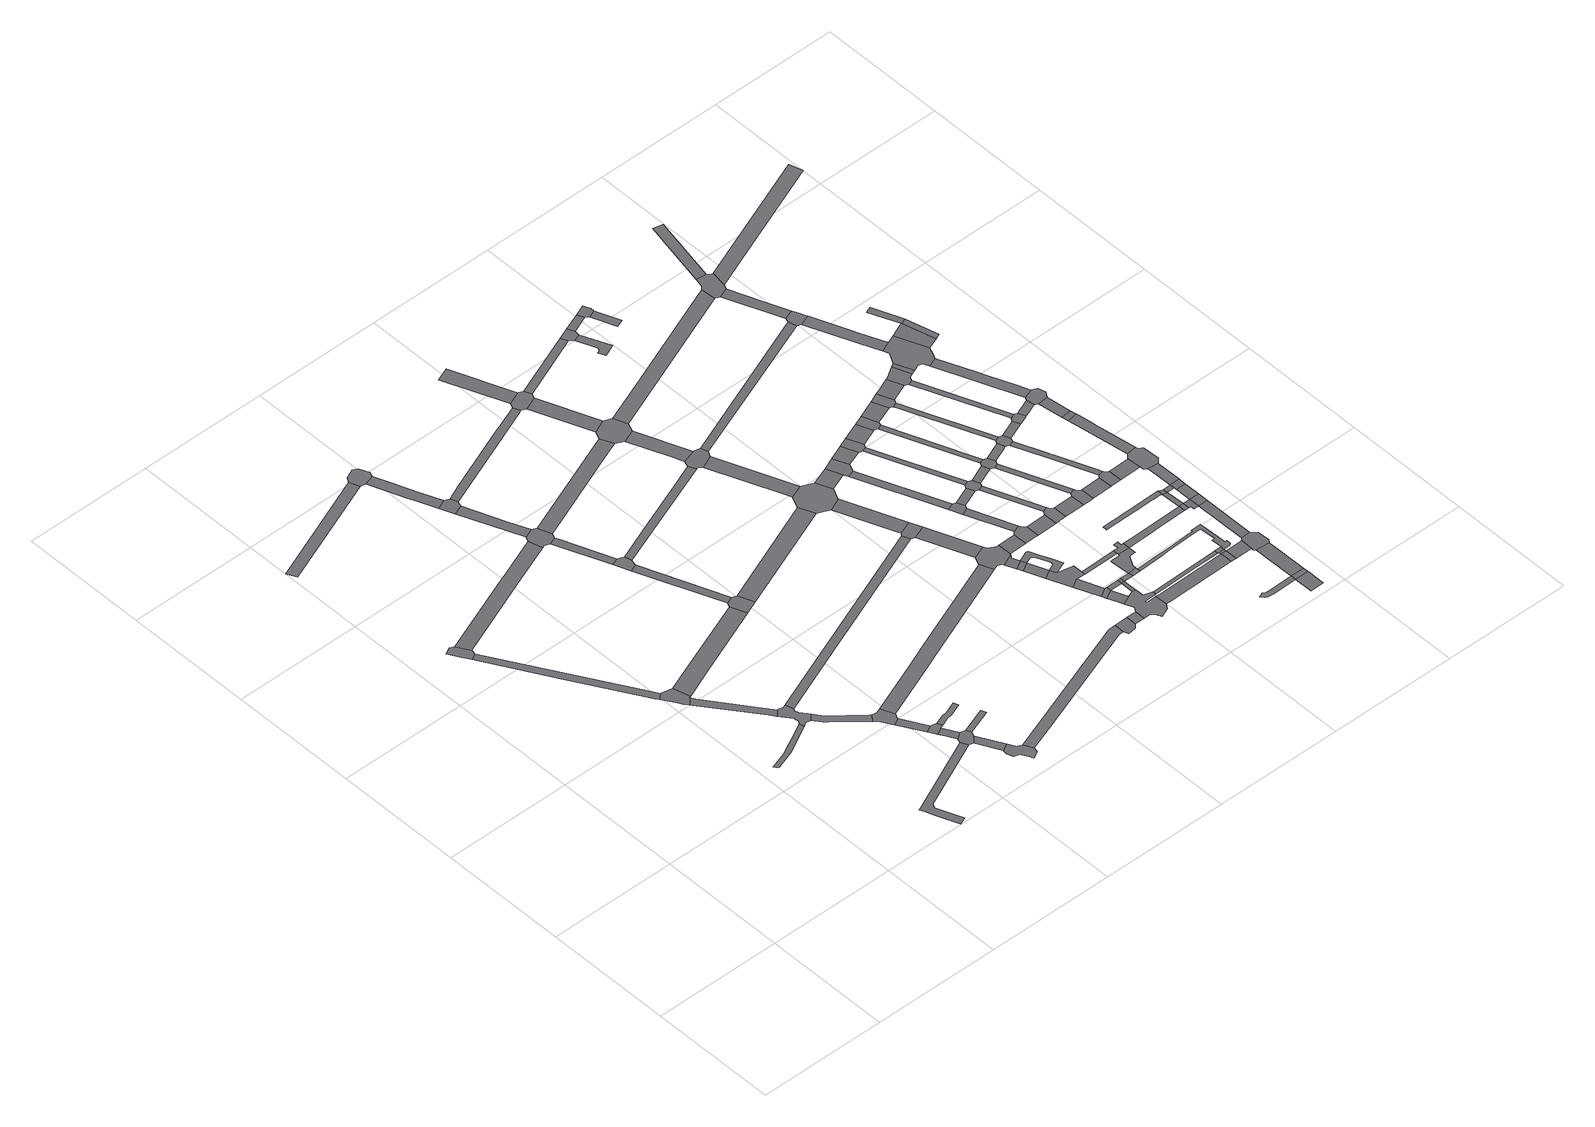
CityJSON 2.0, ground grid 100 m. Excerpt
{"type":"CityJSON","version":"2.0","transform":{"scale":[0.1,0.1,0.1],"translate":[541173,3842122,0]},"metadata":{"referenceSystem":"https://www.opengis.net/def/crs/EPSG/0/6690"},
"CityObjects":{
"road1":{"type":"Road","geometry":[{"type":"MultiSurface","lod":"1","boundaries":[[[0,1,2,3,4,5,6,7,8,9,10,11,12]]]}]},
"road2":{"type":"Road","attributes":{"RoadStructureAttribute.sectionType":"1"},"geometry":[{"type":"MultiSurface","lod":"1","boundaries":[[[13,14,15,8,7,16,17,18,19,20]]]}]},
"road3":{"type":"Road","attributes":{"RoadStructureAttribute.sectionType":"1"},"geometry":[{"type":"MultiSurface","lod":"1","boundaries":[[[21,22,23,24,25,26,27,28,29,30,31,32,33,34]]]}]},
"road4":{"type":"Road","geometry":[{"type":"MultiSurface","lod":"1","boundaries":[[[20,19,35,36,37,38,39,40,41]]]}]},
"road5":{"type":"Road","attributes":{"RoadStructureAttribute.sectionType":"1"},"geometry":[{"type":"MultiSurface","lod":"1","boundaries":[[[42,43,44,39,38,45,46,47,48]]]}]},
"road6":{"type":"Road","attributes":{"RoadStructureAttribute.sectionType":"1"},"geometry":[{"type":"MultiSurface","lod":"1","boundaries":[[[49,50,51,52,53]]]}]},
"road7":{"type":"Road","attributes":{"RoadStructureAttribute.sectionType":"1"},"geometry":[{"type":"MultiSurface","lod":"1","boundaries":[[[54,55,56,57,58,59,60,61,62,63,64]]]}]},
"road8":{"type":"Road","attributes":{"RoadStructureAttribute.sectionType":"1"},"geometry":[{"type":"MultiSurface","lod":"1","boundaries":[[[65,66,67,12,11,68,69,70]]]}]},
"road9":{"type":"Road","geometry":[{"type":"MultiSurface","lod":"1","boundaries":[[[71,72,73,48,47,74,75,76,21,34,77,78,79,80,81,82,83,84,85,86]]]}]},
"road10":{"type":"Road","attributes":{"RoadStructureAttribute.sectionType":"1"},"geometry":[{"type":"MultiSurface","lod":"1","boundaries":[[[87,88,80,79,89,90,91,92,93,94]]]}]},
"road11":{"type":"Road","attributes":{"RoadStructureAttribute.sectionType":"1"},"geometry":[{"type":"MultiSurface","lod":"1","boundaries":[[[95,96,41,40,97,98]]]}]},
"road12":{"type":"Road","geometry":[{"type":"MultiSurface","lod":"1","boundaries":[[[99,100,101,102,94,93,103,104,105,106,107,108,109,110]]]}]},
"road13":{"type":"Road","attributes":{"RoadStructureAttribute.sectionType":"1"},"geometry":[{"type":"MultiSurface","lod":"1","boundaries":[[[107,106,111,112,113]]]}]},
"road14":{"type":"Road","geometry":[{"type":"MultiSurface","lod":"1","boundaries":[[[113,112,114,115,116,117,118]]]}]},
"road15":{"type":"Road","attributes":{"RoadStructureAttribute.sectionType":"1"},"geometry":[{"type":"MultiSurface","lod":"1","boundaries":[[[119,116,115,120,121,122,123]]]}]},
"road16":{"type":"Road","geometry":[{"type":"MultiSurface","lod":"1","boundaries":[[[123,122,124,125,54,64,126,127,128,129,130,131]]]}]},
"road17":{"type":"Road","attributes":{"RoadStructureAttribute.sectionType":"1"},"geometry":[{"type":"MultiSurface","lod":"1","boundaries":[[[132,129,128,133,134]]]}]},
"road18":{"type":"Road","geometry":[{"type":"MultiSurface","lod":"1","boundaries":[[[135,136,134,133,137,138,139,140,141,142,143,144,145,146,147,148,149]]]}]},
"road19":{"type":"Road","geometry":[{"type":"MultiSurface","lod":"1","boundaries":[[[150,151,152,153,154,49,53,155,156,157,158]]]}]},
"road20":{"type":"Road","attributes":{"RoadStructureAttribute.sectionType":"1"},"geometry":[{"type":"MultiSurface","lod":"1","boundaries":[[[159,160,161,162,163,164,156,155,165,166,167,168,169]]]}]},
"road21":{"type":"Road","attributes":{"RoadStructureAttribute.sectionType":"1"},"geometry":[{"type":"MultiSurface","lod":"1","boundaries":[[[170,171,172,173,174,175,118,117]]]}]},
"road22":{"type":"Road","geometry":[{"type":"MultiSurface","lod":"1","boundaries":[[[176,169,168,177,178,179,180,181]]]}]},
"road23":{"type":"Road","attributes":{"RoadStructureAttribute.sectionType":"1"},"geometry":[{"type":"MultiSurface","lod":"1","boundaries":[[[182,183,131,130]]]}]},
"road24":{"type":"Road","attributes":{"RoadStructureAttribute.sectionType":"1"},"geometry":[{"type":"MultiSurface","lod":"1","boundaries":[[[184,178,177,185,186]]]}]},
"road25":{"type":"Road","geometry":[{"type":"MultiSurface","lod":"1","boundaries":[[[187,186,185,188,189,65,70,190,191,192,193,194,195,196]]]}]},
"road26":{"type":"Road","attributes":{"RoadStructureAttribute.sectionType":"1"},"geometry":[{"type":"MultiSurface","lod":"1","boundaries":[[[197,193,192,198,199,200]]]}]},
"road27":{"type":"Road","geometry":[{"type":"MultiSurface","lod":"1","boundaries":[[[201,202,200,199,203,204,205,206,207,208]]]}]},
"road28":{"type":"Road","attributes":{"RoadStructureAttribute.sectionType":"1"},"geometry":[{"type":"MultiSurface","lod":"1","boundaries":[[[209,204,203,210,211]]]}]},
"road29":{"type":"Road","geometry":[{"type":"MultiSurface","lod":"1","boundaries":[[[212,213,211,210,214,215,95,98,216,217]]]}]},
"road30":{"type":"Road","attributes":{"RoadStructureAttribute.sectionType":"1"},"geometry":[{"type":"MultiSurface","lod":"1","boundaries":[[[218,86,85,219,220,221]]]}]},
"road31":{"type":"Road","attributes":{"RoadStructureAttribute.sectionType":"1"},"geometry":[{"type":"MultiSurface","lod":"1","boundaries":[[[222,223,224,225,181,180,226,227,228]]]}]},
"road32":{"type":"Road","attributes":{"RoadStructureAttribute.sectionType":"1"},"geometry":[{"type":"MultiSurface","lod":"1","boundaries":[[[229,230,231,99,110,232,233,234,235,236,237]]]}]},
"road33":{"type":"Road","attributes":{"RoadStructureAttribute.sectionType":"1"},"geometry":[{"type":"MultiSurface","lod":"1","boundaries":[[[238,196,195,239,240,241]]]}]},
"road34":{"type":"Road","attributes":{"RoadStructureAttribute.sectionType":"1"},"geometry":[{"type":"MultiSurface","lod":"1","boundaries":[[[242,243,244,245,246,247,248,249,250,251,252,253,254,255,149,148,256,257,258,259,260]]]}]},
"road35":{"type":"Road","attributes":{"RoadStructureAttribute.sectionType":"1"},"geometry":[{"type":"MultiSurface","lod":"1","boundaries":[[[261,262,263,208,207,264]]]}]},
"road36":{"type":"Road","attributes":{"RoadStructureAttribute.sectionType":"1"},"geometry":[{"type":"MultiSurface","lod":"1","boundaries":[[[265,217,216,266]]]}]},
"road37":{"type":"Road","attributes":{"RoadStructureAttribute.sectionType":"1"},"geometry":[{"type":"MultiSurface","lod":"1","boundaries":[[[267,268,269,270]]]}]},
"road38":{"type":"Road","geometry":[{"type":"MultiSurface","lod":"1","boundaries":[[[271,272,270,269,273,222,228,274,275,276,277,278,279,280]]]}]},
"road39":{"type":"Road","attributes":{"RoadStructureAttribute.sectionType":"1"},"geometry":[{"type":"MultiSurface","lod":"1","boundaries":[[[276,275,281,282]]]}]},
"road40":{"type":"Road","geometry":[{"type":"MultiSurface","lod":"1","boundaries":[[[283,282,281,284,238,241,285,286,287,288,289,290]]]}]},
"road41":{"type":"Road","attributes":{"RoadStructureAttribute.sectionType":"1"},"geometry":[{"type":"MultiSurface","lod":"1","boundaries":[[[288,287,291,292,293,294]]]}]},
"road42":{"type":"Road","geometry":[{"type":"MultiSurface","lod":"1","boundaries":[[[295,296,294,293,297,298,261,264,299,300,301,302,303,304,305,306,307]]]}]},
"road43":{"type":"Road","attributes":{"RoadStructureAttribute.sectionType":"1"},"geometry":[{"type":"MultiSurface","lod":"1","boundaries":[[[303,302,308,309,310]]]}]},
"road44":{"type":"Road","geometry":[{"type":"MultiSurface","lod":"1","boundaries":[[[311,312,310,309,265,266,313,314,315,316,317,318,319,320]]]}]},
"road45":{"type":"Road","geometry":[{"type":"MultiSurface","lod":"1","boundaries":[[[321,322,242,260,323,324,325,326,327,328]]]}]},
"road46":{"type":"Road","attributes":{"RoadStructureAttribute.sectionType":"1"},"geometry":[{"type":"MultiSurface","lod":"1","boundaries":[[[316,315,329,330,331]]]}]},
"road47":{"type":"Road","geometry":[{"type":"MultiSurface","lod":"1","boundaries":[[[331,330,332,218,221,333,334,335]]]}]},
"road48":{"type":"Road","attributes":{"RoadStructureAttribute.sectionType":"1"},"geometry":[{"type":"MultiSurface","lod":"1","boundaries":[[[335,334,336,337,338]]]}]},
"road49":{"type":"Road","attributes":{"RoadStructureAttribute.sectionType":"1"},"geometry":[{"type":"MultiSurface","lod":"1","boundaries":[[[339,321,328,340]]]}]},
"road50":{"type":"Road","geometry":[{"type":"MultiSurface","lod":"1","boundaries":[[[341,342,343,344,338,337,345,346,229,237,347,348,349,350,351,352,353]]]}]},
"road51":{"type":"Road","attributes":{"RoadStructureAttribute.sectionType":"1"},"geometry":[{"type":"MultiSurface","lod":"1","boundaries":[[[354,355,351,350,356,357]]]}]},
"road52":{"type":"Road","geometry":[{"type":"MultiSurface","lod":"1","boundaries":[[[357,356,358,359]]]}]},
"road53":{"type":"Road","attributes":{"RoadStructureAttribute.sectionType":"1"},"geometry":[{"type":"MultiSurface","lod":"1","boundaries":[[[359,358,360,361]]]}]},
"road54":{"type":"Road","attributes":{"RoadStructureAttribute.sectionType":"1"},"geometry":[{"type":"MultiSurface","lod":"1","boundaries":[[[362,280,279,363]]]}]},
"road55":{"type":"Road","attributes":{"RoadStructureAttribute.sectionType":"1"},"geometry":[{"type":"MultiSurface","lod":"1","boundaries":[[[364,365,366,367]]]}]},
"road56":{"type":"Road","geometry":[{"type":"MultiSurface","lod":"1","boundaries":[[[367,366,368,369,370]]]}]},
"road57":{"type":"Road","geometry":[{"type":"MultiSurface","lod":"1","boundaries":[[[361,360,365,364,371,372,373,374]]]}]},
"road58":{"type":"Road","attributes":{"RoadStructureAttribute.sectionType":"1"},"geometry":[{"type":"MultiSurface","lod":"1","boundaries":[[[375,320,319,376,377]]]}]},
"road59":{"type":"Road","attributes":{"RoadStructureAttribute.sectionType":"1"},"geometry":[{"type":"MultiSurface","lod":"1","boundaries":[[[369,368,378,379,380]]]}]},
"road60":{"type":"Road","geometry":[{"type":"MultiSurface","lod":"1","boundaries":[[[381,382,383,384,385,386,357,359,387,388,389,390,391,392,393,394,361,374]]]}]},
"road61":{"type":"Road","geometry":[{"type":"MultiSurface","lod":"1","boundaries":[[[395,380,379,396,397,339,340,398,399,400,401,402,403,404,405,406,407,408,409,410,411,412,413,414,415]]]}]},
"road62":{"type":"Road","attributes":{"RoadStructureAttribute.sectionType":"1"},"geometry":[{"type":"MultiSurface","lod":"1","boundaries":[[[416,353,352,417]]]}]},
"road63":{"type":"Road","attributes":{"RoadStructureAttribute.sectionType":"1"},"geometry":[{"type":"MultiSurface","lod":"1","boundaries":[[[418,370,369,419,420]]]}]},
"road64":{"type":"Road","geometry":[{"type":"MultiSurface","lod":"1","boundaries":[[[421,375,377,422,423,424,425,426]]]}]},
"road65":{"type":"Road","geometry":[{"type":"MultiSurface","lod":"1","boundaries":[[[427,428,419,395,415]]]}]},
"road66":{"type":"Road","attributes":{"RoadStructureAttribute.sectionType":"1"},"geometry":[{"type":"MultiSurface","lod":"1","boundaries":[[[423,422,429,430]]]}]},
"road67":{"type":"Road","geometry":[{"type":"MultiSurface","lod":"1","boundaries":[[[420,419,428,431]]]}]},
"road68":{"type":"Road","geometry":[{"type":"MultiSurface","lod":"1","boundaries":[[[432,430,429,433,434,435,436,437,438]]]}]},
"road69":{"type":"Road","attributes":{"RoadStructureAttribute.sectionType":"1"},"geometry":[{"type":"MultiSurface","lod":"1","boundaries":[[[431,428,439,440,441]]]}]},
"road70":{"type":"Road","attributes":{"RoadStructureAttribute.sectionType":"1"},"geometry":[{"type":"MultiSurface","lod":"1","boundaries":[[[434,433,442,443]]]}]},
"road71":{"type":"Road","geometry":[{"type":"MultiSurface","lod":"1","boundaries":[[[444,445,443,442,446,416,417,447,448,449,450]]]}]},
"road72":{"type":"Road","attributes":{"RoadStructureAttribute.sectionType":"1"},"geometry":[{"type":"MultiSurface","lod":"1","boundaries":[[[451,452,372,371,453,454]]]}]},
"road73":{"type":"Road","attributes":{"RoadStructureAttribute.sectionType":"1"},"geometry":[{"type":"MultiSurface","lod":"1","boundaries":[[[455,421,426,456]]]}]},
"road74":{"type":"Road","geometry":[{"type":"MultiSurface","lod":"1","boundaries":[[[457,441,440,458,459]]]}]},
"road75":{"type":"Road","geometry":[{"type":"MultiSurface","lod":"1","boundaries":[[[460,362,363,461,462,463]]]}]},
"road76":{"type":"Road","attributes":{"RoadStructureAttribute.sectionType":"1"},"geometry":[{"type":"MultiSurface","lod":"1","boundaries":[[[464,438,437,465]]]}]},
"road77":{"type":"Road","attributes":{"RoadStructureAttribute.sectionType":"1"},"geometry":[{"type":"MultiSurface","lod":"1","boundaries":[[[466,467,468,469,470,462,461]]]}]},
"road78":{"type":"Road","attributes":{"RoadStructureAttribute.sectionType":"1"},"geometry":[{"type":"MultiSurface","lod":"1","boundaries":[[[471,450,449,472]]]}]},
"road79":{"type":"Road","attributes":{"RoadStructureAttribute.sectionType":"1"},"geometry":[{"type":"MultiSurface","lod":"1","boundaries":[[[473,474,475,476,477,478,479,480,481,482,441,457]]]}]},
"road80":{"type":"Road","geometry":[{"type":"MultiSurface","lod":"1","boundaries":[[[483,455,456,484,485,486,487]]]}]},
"road81":{"type":"Road","attributes":{"RoadStructureAttribute.sectionType":"1"},"geometry":[{"type":"MultiSurface","lod":"1","boundaries":[[[486,485,488,489]]]}]},
"road82":{"type":"Road","attributes":{"RoadStructureAttribute.sectionType":"1"},"geometry":[{"type":"MultiSurface","lod":"1","boundaries":[[[490,491,406,405,492,493]]]}]},
"road83":{"type":"Road","geometry":[{"type":"MultiSurface","lod":"1","boundaries":[[[494,495,496,497,451,454,478,477,498]]]}]},
"road84":{"type":"Road","attributes":{"RoadStructureAttribute.sectionType":"1"},"geometry":[{"type":"MultiSurface","lod":"1","boundaries":[[[499,460,463,500,501]]]}]},
"road85":{"type":"Road","attributes":{"RoadStructureAttribute.sectionType":"1"},"geometry":[{"type":"MultiSurface","lod":"1","boundaries":[[[502,503,290,289,504]]]}]},
"road86":{"type":"Road","geometry":[{"type":"MultiSurface","lod":"1","boundaries":[[[505,489,488,506,464,465,507,508,509,510,511,512,513]]]}]},
"road87":{"type":"Road","geometry":[{"type":"MultiSurface","lod":"1","boundaries":[[[514,515,516,411,410,517,518,519]]]}]},
"road88":{"type":"Road","attributes":{"RoadStructureAttribute.sectionType":"1"},"geometry":[{"type":"MultiSurface","lod":"1","boundaries":[[[520,509,508,521,522]]]}]},
"road89":{"type":"Road","geometry":[{"type":"MultiSurface","lod":"1","boundaries":[[[523,524,525,522,521,526,471,472,527,528,529,530,531]]]}]},
"road90":{"type":"Road","attributes":{"RoadStructureAttribute.sectionType":"1"},"geometry":[{"type":"MultiSurface","lod":"1","boundaries":[[[532,483,487,533]]]}]},
"road91":{"type":"Road","attributes":{"RoadStructureAttribute.sectionType":"1"},"geometry":[{"type":"MultiSurface","lod":"1","boundaries":[[[534,535,536,537,307,306,538]]]}]},
"road92":{"type":"Road","geometry":[{"type":"MultiSurface","lod":"1","boundaries":[[[539,499,501,540,541,542]]]}]},
"road93":{"type":"Road","attributes":{"RoadStructureAttribute.sectionType":"1"},"geometry":[{"type":"MultiSurface","lod":"1","boundaries":[[[543,513,512,544]]]}]},
"road94":{"type":"Road","geometry":[{"type":"MultiSurface","lod":"1","boundaries":[[[545,546,541,540]]]}]},
"road95":{"type":"Road","geometry":[{"type":"MultiSurface","lod":"1","boundaries":[[[547,548,549,550,551,552,553,554,555,556,557,558,559,560,459,458,561,562,563,564,565,566,567,568,569]]]}]},
"road96":{"type":"Road","geometry":[{"type":"MultiSurface","lod":"1","boundaries":[[[570,532,533,571,572,573,574]]]}]},
"road97":{"type":"Road","attributes":{"RoadStructureAttribute.sectionType":"1"},"geometry":[{"type":"MultiSurface","lod":"1","boundaries":[[[575,531,530,576]]]}]},
"road98":{"type":"Road","attributes":{"RoadStructureAttribute.sectionType":"1"},"geometry":[{"type":"MultiSurface","lod":"1","boundaries":[[[577,578,579,580,581,582,583,584,585]]]}]},
"road99":{"type":"Road","attributes":{"RoadStructureAttribute.sectionType":"1"},"geometry":[{"type":"MultiSurface","lod":"1","boundaries":[[[586,573,572,587,588]]]}]},
"road100":{"type":"Road","geometry":[{"type":"MultiSurface","lod":"1","boundaries":[[[589,588,587,590,543,544,591,592,593,594,595,596,597]]]}]},
"road101":{"type":"Road","attributes":{"RoadStructureAttribute.sectionType":"1"},"geometry":[{"type":"MultiSurface","lod":"1","boundaries":[[[598,594,593,599,600,601]]]}]},
"road102":{"type":"Road","attributes":{"RoadStructureAttribute.sectionType":"1"},"geometry":[{"type":"MultiSurface","lod":"1","boundaries":[[[602,603,604,498,477,605,606,607,608]]]}]},
"road103":{"type":"Road","attributes":{"RoadStructureAttribute.sectionType":"1"},"geometry":[{"type":"MultiSurface","lod":"1","boundaries":[[[609,570,574,610]]]}]},
"road104":{"type":"Road","geometry":[{"type":"MultiSurface","lod":"1","boundaries":[[[611,612,613,601,600,614,615,575,576,616,617,618,619]]]}]},
"road105":{"type":"Road","geometry":[{"type":"MultiSurface","lod":"1","boundaries":[[[620,490,493,621]]]}]},
"road106":{"type":"Road","geometry":[{"type":"MultiSurface","lod":"1","boundaries":[[[569,622,490,620]]]}]},
"road107":{"type":"Road","geometry":[{"type":"MultiSurface","lod":"1","boundaries":[[[568,514,519,622,569]]]}]},
"road108":{"type":"Road","geometry":[{"type":"MultiSurface","lod":"1","boundaries":[[[623,624,625,626,627,628,629,630,631,632,633]]]}]},
"road109":{"type":"Road","attributes":{"RoadStructureAttribute.sectionType":"1"},"geometry":[{"type":"MultiSurface","lod":"1","boundaries":[[[634,597,596,635,636]]]}]},
"road110":{"type":"Road","attributes":{"RoadStructureAttribute.sectionType":"1"},"geometry":[{"type":"MultiSurface","lod":"1","boundaries":[[[584,637,638,639]]]}]},
"road111":{"type":"Road","attributes":{"RoadStructureAttribute.sectionType":"1"},"geometry":[{"type":"MultiSurface","lod":"1","boundaries":[[[640,641,620,621,642]]]}]},
"road112":{"type":"Road","geometry":[{"type":"MultiSurface","lod":"1","boundaries":[[[585,584,639,643]]]}]},
"road113":{"type":"Road","geometry":[{"type":"MultiSurface","lod":"1","boundaries":[[[644,609,610,645,646,647,648,649]]]}]},
"road114":{"type":"Road","attributes":{"RoadStructureAttribute.sectionType":"1"},"geometry":[{"type":"MultiSurface","lod":"1","boundaries":[[[650,619,618,651]]]}]},
"road115":{"type":"Road","attributes":{"RoadStructureAttribute.sectionType":"1"},"geometry":[{"type":"MultiSurface","lod":"1","boundaries":[[[652,653,647,646,654,655,656,657]]]}]},
"road116":{"type":"Road","attributes":{"RoadStructureAttribute.sectionType":"1"},"geometry":[{"type":"MultiSurface","lod":"1","boundaries":[[[658,659,585,643,660,661]]]}]},
"road117":{"type":"Road","geometry":[{"type":"MultiSurface","lod":"1","boundaries":[[[662,657,656,663,634,636,664,665,666,667]]]}]},
"road118":{"type":"Road","geometry":[{"type":"MultiSurface","lod":"1","boundaries":[[[668,669,670,640,642,671,672,673,658,661,674,675,676,677,678]]]}]},
"road119":{"type":"Road","attributes":{"RoadStructureAttribute.sectionType":"1"},"geometry":[{"type":"MultiSurface","lod":"1","boundaries":[[[679,680,681,682,665,664,683,684,685]]]}]},
"road120":{"type":"Road","attributes":{"RoadStructureAttribute.sectionType":"1"},"geometry":[{"type":"MultiSurface","lod":"1","boundaries":[[[686,687,644,649,688,689]]]}]},
"road121":{"type":"Road","geometry":[{"type":"MultiSurface","lod":"1","boundaries":[[[690,691,685,684,692,650,651,693,694,695,696]]]}]},
"road122":{"type":"Road","geometry":[{"type":"MultiSurface","lod":"1","boundaries":[[[697,602,608,698]]]}]},
"road123":{"type":"Road","geometry":[{"type":"MultiSurface","lod":"1","boundaries":[[[633,602,697,699]]]}]},
"road124":{"type":"Road","attributes":{"RoadStructureAttribute.sectionType":"1"},"geometry":[{"type":"MultiSurface","lod":"1","boundaries":[[[700,669,668,701]]]}]},
"road125":{"type":"Road","attributes":{"RoadStructureAttribute.sectionType":"1"},"geometry":[{"type":"MultiSurface","lod":"1","boundaries":[[[697,698,702,703,700,704]]]}]},
"road126":{"type":"Road","attributes":{"RoadStructureAttribute.sectionType":"1"},"geometry":[{"type":"MultiSurface","lod":"1","boundaries":[[[705,667,666,706]]]}]},
"road127":{"type":"Road","geometry":[{"type":"MultiSurface","lod":"1","boundaries":[[[623,633,699,707]]]}]},
"road128":{"type":"Road","geometry":[{"type":"MultiSurface","lod":"1","boundaries":[[[708,707,699,709]]]}]},
"road129":{"type":"Road","attributes":{"RoadStructureAttribute.sectionType":"1"},"geometry":[{"type":"MultiSurface","lod":"1","boundaries":[[[710,696,695,711]]]}]},
"road130":{"type":"Road","geometry":[{"type":"MultiSurface","lod":"1","boundaries":[[[704,700,701,712]]]}]},
"road131":{"type":"Road","geometry":[{"type":"MultiSurface","lod":"1","boundaries":[[[713,714,715,686,689,716,717,718,719,720,721]]]}]},
"road132":{"type":"Road","attributes":{"RoadStructureAttribute.sectionType":"1"},"geometry":[{"type":"MultiSurface","lod":"1","boundaries":[[[718,717,722,723,724]]]}]},
"road133":{"type":"Road","attributes":{"RoadStructureAttribute.sectionType":"1"},"geometry":[{"type":"MultiSurface","lod":"1","boundaries":[[[725,726,704,712]]]}]},
"road134":{"type":"Road","geometry":[{"type":"MultiSurface","lod":"1","boundaries":[[[727,708,709,726,725,728]]]}]},
"road135":{"type":"Road","geometry":[{"type":"MultiSurface","lod":"1","boundaries":[[[729,724,723,705,706,730,731,732]]]}]},
"road136":{"type":"Road","attributes":{"RoadStructureAttribute.sectionType":"1"},"geometry":[{"type":"MultiSurface","lod":"1","boundaries":[[[733,713,721,734]]]}]},
"road137":{"type":"Road","attributes":{"RoadStructureAttribute.sectionType":"1"},"geometry":[{"type":"MultiSurface","lod":"1","boundaries":[[[735,736,708,727,737,738]]]}]},
"road138":{"type":"Road","attributes":{"RoadStructureAttribute.sectionType":"1"},"geometry":[{"type":"MultiSurface","lod":"1","boundaries":[[[739,740,741,742,743]]]}]},
"road139":{"type":"Road","geometry":[{"type":"MultiSurface","lod":"1","boundaries":[[[744,745,746,502,504,747,748,741,740,749,750,751,752]]]}]},
"road140":{"type":"Road","geometry":[{"type":"MultiSurface","lod":"1","boundaries":[[[753,754,743,742,755,534,538,756,757]]]}]},
"road141":{"type":"Road","geometry":[{"type":"MultiSurface","lod":"1","boundaries":[[[758,759,760,761,762,763,764,765,710,711,766,767,768,735,738,769,770,771]]]}]},
"road142":{"type":"Road","attributes":{"RoadStructureAttribute.sectionType":"1"},"geometry":[{"type":"MultiSurface","lod":"1","boundaries":[[[772,773,732,731,774,775,776]]]}]},
"road143":{"type":"Road","attributes":{"RoadStructureAttribute.sectionType":"1"},"geometry":[{"type":"MultiSurface","lod":"1","boundaries":[[[777,778,779,780,757,756,781,782,783]]]}]},
"road144":{"type":"Road","attributes":{"RoadStructureAttribute.sectionType":"1"},"geometry":[{"type":"MultiSurface","lod":"1","boundaries":[[[784,785,786,787,788,789,790,761,760]]]}]},
"road145":{"type":"Road","geometry":[{"type":"MultiSurface","lod":"1","boundaries":[[[791,792,783,782,793,733,734,794,795,796,797,798,799,800,801,802]]]}]},
"road146":{"type":"Road","geometry":[{"type":"MultiSurface","lod":"1","boundaries":[[[803,804,789,788]]]}]},
"road147":{"type":"Road","attributes":{"RoadStructureAttribute.sectionType":"1"},"geometry":[{"type":"MultiSurface","lod":"1","boundaries":[[[805,806,807,808,799,798,809,810]]]}]},
"road148":{"type":"Road","attributes":{"RoadStructureAttribute.sectionType":"1"},"geometry":[{"type":"MultiSurface","lod":"1","boundaries":[[[811,812,804,803]]]}]},
"road149":{"type":"Road","attributes":{"RoadStructureAttribute.sectionType":"1"},"geometry":[{"type":"MultiSurface","lod":"1","boundaries":[[[813,744,752,814,815]]]}]},
"road150":{"type":"Road","geometry":[{"type":"MultiSurface","lod":"1","boundaries":[[[816,810,809,817,772,776,818,812,811,819,820,821]]]}]},
"road151":{"type":"Road","attributes":{"RoadStructureAttribute.sectionType":"1"},"geometry":[{"type":"MultiSurface","lod":"1","boundaries":[[[822,823,791,802,824]]]}]},
"road152":{"type":"Road","attributes":{"RoadStructureAttribute.sectionType":"1"},"geometry":[{"type":"MultiSurface","lod":"1","boundaries":[[[825,826,827,822,828]]]}]},
"road153":{"type":"Road","geometry":[{"type":"MultiSurface","lod":"1","boundaries":[[[828,822,824,829,830]]]}]},
"road154":{"type":"Road","attributes":{"RoadStructureAttribute.sectionType":"1"},"geometry":[{"type":"MultiSurface","lod":"1","boundaries":[[[831,750,749,832,833,834]]]}]}
},
"vertices":[
[342,3429,0],[313,3445,0],[262,3416,0],[270,3402,0],[283,3379,0],[323,3311,0],[327,3304,0],[350,3264,0],[398,3292,0],[403,3314,0],[405,3323,0],[407,3330,0],[347,3426,0],
[1023,2227,0],[992,2279,0],[711,2758,0],[660,2727,0],[942,2246,0],[974,2197,0],[989,2172,0],[1032,2212,0],
[1499,1395,0],[1490,1390,0],[1412,1346,0],[1273,1275,0],[1236,1257,0],[1113,1216,0],[1106,1213,0],[1119,1198,0],[1131,1184,0],[1277,1234,0],[1281,1235,0],[1283,1236,0],[1413,1304,0],[1508,1358,0],
[1056,2067,0],[1078,2032,0],[1084,2024,0],[1099,2004,0],[1145,2054,0],[1158,2059,0],[1121,2191,0],
[1409,1690,0],[1162,2021,0],[1160,2023,0],[1112,1987,0],[1410,1589,0],[1444,1544,0],[1484,1588,0],
[878,5016,0],[83,4697,0],[4,4666,0],[43,4594,0],[909,4941,0],
[2149,566,0],[1548,290,0],[1531,282,0],[1544,247,0],[1575,165,0],[1638,7,0],[1694,29,0],[1630,187,0],[1615,229,0],[1630,261,0],[2174,511,0],
[1362,3829,0],[1061,3710,0],[1004,3687,0],[1045,3586,0],[1366,3713,0],[1388,3722,0],
[1532,1577,0],[1519,1580,0],[1500,1585,0],[1511,1454,0],[1513,1436,0],[1514,1417,0],[1539,1375,0],[1561,1371,0],[1576,1369,0],[1617,1414,0],[1568,1480,0],[1560,1503,0],[1561,1505,0],[1565,1513,0],[1570,1523,0],[1553,1586,0],
[1893,1147,0],[1670,1342,0],[1577,1368,0],[1626,1302,0],[1652,1279,0],[1793,1154,0],[1861,1094,0],[1901,1139,0],
[1906,2501,0],[1405,2303,0],[1412,2162,0],[1955,2380,0],
[1978,1147,0],[1945,1134,0],[1936,1135,0],[1913,1138,0],[1876,1081,0],[1898,1063,0],[1939,988,0],[1947,973,0],[2002,1004,0],[2006,1014,0],[2017,1038,0],[2019,1044,0],
[2034,820,0],[2058,780,0],[2112,810,0],
[2081,739,0],[2093,717,0],[2147,748,0],[2171,758,0],[2156,795,0],
[2189,674,0],[2119,672,0],[2133,647,0],[2159,598,0],[2209,636,0],
[2155,586,0],[2153,578,0],[2190,507,0],[2198,505,0],[2209,503,0],[2254,549,0],[2269,585,0],[2251,625,0],
[2312,440,0],[2304,322,0],[2359,351,0],
[2401,286,0],[2391,289,0],[2300,304,0],[2295,283,0],[2315,237,0],[2356,223,0],[2364,209,0],[2392,155,0],[2395,150,0],[2402,137,0],[2454,164,0],[2459,178,0],[2459,179,0],[2467,204,0],[2429,275,0],
[987,5079,0],[972,5086,0],[899,5054,0],[900,5050,0],[896,5043,0],[948,4931,0],[1026,4955,0],[1041,4993,0],[1011,5068,0],
[1149,4644,0],[1142,4662,0],[1138,4674,0],[1135,4680,0],[1112,4739,0],[1078,4825,0],[1003,4795,0],[1061,4650,0],[1075,4615,0],[1143,4448,0],[1217,4478,0],
[2243,788,0],[2276,790,0],[2378,828,0],[2363,866,0],[2268,830,0],[2234,827,0],
[1244,4467,0],[1188,4336,0],[1262,4366,0],[1271,4392,0],[1275,4404,0],[1257,4462,0],
[2463,655,0],[2448,697,0],
[1385,4055,0],[1377,3868,0],[1449,3896,0],
[1481,3882,0],[1376,3867,0],[1364,3836,0],[1410,3732,0],[1437,3721,0],[1451,3716,0],[1507,3739,0],[1520,3769,0],[1523,3776,0],[1487,3879,0],
[1517,3714,0],[1452,3714,0],[1616,3301,0],[1672,3323,0],
[1705,3308,0],[1685,3318,0],[1664,3178,0],[1721,3200,0],[1726,3219,0],[1729,3232,0],[1733,3246,0],[1720,3301,0],
[1722,3198,0],[1920,2536,0],[1974,2559,0],
[1998,2548,0],[1975,2558,0],[1920,2535,0],[1912,2515,0],[2059,2422,0],[2011,2542,0],
[3172,2236,0],[2201,1777,0],[2391,1853,0],[3196,2176,0],
[2127,4812,0],[1929,4734,0],[1917,4729,0],[1381,4514,0],[1381,4449,0],[2117,4744,0],[2150,4757,0],
[3357,1701,0],[2584,1390,0],[2384,1310,0],[2406,1200,0],[2484,1231,0],[2674,1308,0],[2735,1333,0],[3342,1578,0],[3397,1600,0],
[2343,4221,0],[1706,3849,0],[2252,4068,0],[2386,4121,0],
[3620,689,0],[3574,688,0],[3568,688,0],[3561,686,0],[3272,581,0],[3130,529,0],[3113,523,0],[2976,473,0],[2896,444,0],[2778,401,0],[2737,386,0],[2731,384,0],[2705,375,0],[2704,374,0],[2529,225,0],[2758,309,0],[2982,391,0],[3584,611,0],[3620,610,0],
[2589,3645,0],[2442,3586,0],[1986,3406,0],[2618,3590,0],
[2855,2882,0],[2905,2762,0],
[2055,5368,0],[1953,5326,0],[2143,4853,0],[2246,4893,0],
[2283,4877,0],[2252,4890,0],[2141,4846,0],[2182,4744,0],[2188,4742,0],[2290,4784,0],[2292,4790,0],[2305,4820,0],[2306,4820,0],[2285,4876,0],
[2371,4286,0],[2473,4327,0],
[2489,4320,0],[2345,4224,0],[2388,4122,0],[2435,4099,0],[2449,4092,0],[2551,4133,0],[2576,4198,0],[2535,4300,0],
[2579,3768,0],[2596,3725,0],[2609,3692,0],[2711,3726,0],
[2763,3712,0],[2719,3724,0],[2606,3684,0],[2593,3654,0],[2624,3593,0],[2648,3581,0],[2655,3578,0],[2657,3572,0],[2759,3615,0],[2762,3620,0],[2781,3659,0],[2784,3660,0],[2766,3712,0],
[2877,3026,0],[2895,2978,0],[2999,3017,0],
[3077,2981,0],[3000,3016,0],[2918,2756,0],[2995,2722,0],[2998,2721,0],[3100,2764,0],[3099,2766,0],[3135,2842,0],[3142,2856,0],[3090,2975,0],
[3726,691,0],[3621,689,0],[3623,603,0],[3637,575,0],[3638,573,0],[3698,583,0],[3705,590,0],[3727,611,0],
[3179,2273,0],[3186,2256,0],[3288,2297,0],
[3182,2251,0],[3216,2167,0],[3223,2164,0],[3325,2205,0],
[3228,2153,0],[3384,1764,0],[3485,1805,0],
[3804,693,0],[3805,612,0],
[3553,1745,0],[3543,1751,0],[3502,1778,0],[3494,1783,0],[3381,1757,0],[3360,1708,0],[3432,1614,0],[3440,1611,0],[3471,1600,0],[3475,1588,0],[3571,1632,0],[3575,1638,0],[3572,1746,0],
[3551,1606,0],[3552,1607,0],[3509,1505,0],[3576,1545,0],
[3527,1462,0],[3594,1502,0],
[3587,1314,0],[3655,1354,0],
[2790,5079,0],[2812,5024,0],
[3729,1175,0],[3661,1134,0],[3737,947,0],[3805,988,0],
[3752,910,0],[3821,951,0],[3821,988,0],
[3798,1174,0],[3798,1203,0],[3797,1278,0],[3675,1305,0],
[3229,3030,0],[3276,2908,0],[3278,2909,0],
[3786,826,0],[3797,800,0],[3870,830,0],
[3772,1342,0],[3736,1429,0],[3702,1507,0],[3679,1566,0],[3672,1576,0],[3659,1581,0],[3635,1521,0],[3652,1521,0],[3675,1501,0],[3675,1494,0],[3706,1422,0],[3713,1399,0],[3711,1379,0],[3696,1371,0],
[3916,849,0],[3827,727,0],[3816,712,0],[3848,612,0],[3877,593,0],[3883,588,0],[3892,567,0],[3901,546,0],[3974,576,0],[3985,594,0],[3998,613,0],[3997,709,0],[3931,708,0],[3917,717,0],[3914,723,0],[4012,725,0],[4011,754,0],[4005,756,0],[3942,777,0],[3944,835,0],[3944,844,0],
[3710,1750,0],[3713,1641,0],
[3846,988,0],[3918,949,0],[3918,988,0],
[3324,3069,0],[3292,2873,0],[3347,2895,0],[3353,2908,0],[3365,2934,0],[3373,2949,0],
[3941,932,0],[3942,950,0],
[3556,2212,0],[3611,2234,0],
[3942,988,0],
[3625,2228,0],[3594,2116,0],[3651,2139,0],[3656,2152,0],[3657,2154,0],[3662,2166,0],[3637,2222,0],
[3976,951,0],[4025,953,0],[4015,987,0],
[3732,1773,0],[3788,1796,0],
[3803,1765,0],[3798,1769,0],[3724,1765,0],[3737,1641,0],[3797,1643,0],[3823,1643,0],[3821,1752,0],
[4082,1208,0],[4023,1207,0],[4023,1173,0],[4083,1173,0],
[3443,3116,0],[3491,2996,0],
[4082,994,0],[4083,955,0],[4083,980,0],
[2883,5116,0],[2846,5001,0],[2901,5024,0],[2905,5061,0],
[3777,2278,0],[3801,2221,0],
[2909,4850,0],[2901,4825,0],[2877,4816,0],[2900,4760,0],[2995,4799,0],
[3982,1756,0],[3984,1647,0],
[4080,1023,0],[4121,1093,0],[4136,1101,0],[4174,1101,0],[4176,1161,0],[4083,1160,0],[4083,1148,0],[4026,1150,0],[4006,1147,0],[4012,1005,0],
[3518,3147,0],[3505,2991,0],[3520,2985,0],[3556,3001,0],[3567,3026,0],
[3790,2307,0],[3828,2321,0],
[4575,715,0],[4028,709,0],[4029,613,0],[4576,619,0],
[4155,1214,0],[4157,1249,0],[4122,1249,0],[4123,1208,0],[4175,1214,0],
[3016,5169,0],[2992,5096,0],[3038,5115,0],
[3768,4791,0],[2860,4428,0],[3776,4678,0],
[3842,2314,0],[3783,2290,0],[3813,2216,0],[3828,2210,0],[3865,2226,0],[3865,2227,0],[3870,2239,0],[3876,2252,0],[3854,2308,0],
[4562,765,0],[4357,761,0],[4027,755,0],[4028,725,0],[4376,732,0],[4562,735,0],
[4016,1846,0],[3999,1784,0],[4035,1799,0],
[4052,1771,0],[4044,1777,0],[4039,1788,0],[3989,1767,0],[4011,1648,0],[4018,1648,0],[4047,1649,0],[4072,1649,0],[4069,1759,0],
[3653,3201,0],[3701,3081,0],
[3978,4194,0],[3132,3860,0],[3057,3830,0],[2794,3723,0],[3994,4133,0],
[3104,5204,0],[3067,5098,0],[3122,5120,0],[3125,5150,0],
[3990,2364,0],[4012,2307,0],
[3140,4909,0],[3196,4931,0],
[4664,736,0],[4676,740,0],[4684,747,0],[4687,754,0],[4687,783,0],[4668,783,0],[4667,793,0],[4666,844,0],[4660,1010,0],[4580,1007,0],[4581,993,0],[4344,985,0],[4288,983,0],[4083,976,0],[4289,963,0],[4336,965,0],[4573,974,0],[4636,977,0],[4640,850,0],[4618,850,0],[4619,819,0],[4621,766,0],[4617,735,0],
[3729,3231,0],[3716,3076,0],[3731,3071,0],[3768,3085,0],[3777,3112,0],
[4229,1763,0],[4231,1653,0],
[4567,253,0],[4545,255,0],[4524,270,0],[4487,252,0],[4507,227,0],[4527,218,0],[4572,213,0],[4767,215,0],[4769,257,0],
[4010,2475,0],[4002,2390,0],[4038,2405,0],
[4052,2399,0],[3996,2376,0],[4013,2307,0],[4025,2302,0],[4040,2294,0],[4076,2310,0],[4082,2325,0],[4088,2338,0],[4065,2394,0],
[4240,1902,0],[4203,1887,0],[4242,1788,0],[4280,1803,0],
[4675,1224,0],[4445,1219,0],[4280,1216,0],[4282,1164,0],[4356,1166,0],[4422,1167,0],[4676,1172,0],
[3869,3288,0],[3917,3168,0],
[4297,1776,0],[4293,1778,0],[4288,1781,0],[4237,1777,0],[4233,1771,0],[4258,1654,0],[4292,1654,0],[4318,1655,0],[4315,1765,0],
[4618,715,0],[4618,619,0],
[4572,730,0],
[4670,1424,0],[4531,1422,0],[4273,1418,0],[4183,1416,0],[4184,1381,0],[4274,1382,0],[4515,1385,0],[4586,1385,0],[4598,1383,0],[4651,1383,0],[4671,1381,0],
[4205,2451,0],[4208,2387,0],[4226,2394,0],
[4769,70,0],[4879,71,0],[4877,216,0],
[4757,717,0],[4735,716,0],[4754,620,0],
[4877,258,0],
[3942,3317,0],[3931,3162,0],[3943,3156,0],[3980,3171,0],[3981,3173,0],[3990,3197,0],
[4474,1768,0],[4477,1659,0],
[4004,3112,0],[3984,3161,0],[3954,3128,0],[4005,3002,0],[4216,2478,0],[4252,2492,0],
[4766,590,0],[4767,497,0],[4875,498,0],[4874,581,0],
[4267,2486,0],[4210,2464,0],[4254,2382,0],[4291,2397,0],[4303,2425,0],[4280,2481,0],
[4847,738,0],[4775,736,0],[4775,735,0],[4754,605,0],[4757,601,0],[4760,597,0],[4880,590,0],[4888,602,0],[4891,606,0],[4891,622,0],[4887,702,0],
[4517,1834,0],[4396,2135,0],[4393,2143,0],[4385,2164,0],[4356,2128,0],[4491,1792,0],[4531,1799,0],
[4082,3373,0],[4002,3341,0],[4003,3203,0],[4130,3254,0],
[4543,1784,0],[4534,1791,0],[4483,1780,0],[4501,1659,0],[4538,1660,0],[4563,1661,0],[4561,1770,0],
[4710,1227,0],[4711,1172,0],
[4706,1374,0],
[4771,1143,0],[4846,1143,0],
[4729,1173,0],[4729,1142,0],[4770,1227,0],
[4418,2537,0],[4441,2480,0],
[4701,1406,0],
[4768,1412,0],[4768,1375,0],
[4731,1774,0],[4736,1665,0],
[4846,1227,0],
[4187,3437,0],[4101,3381,0],[4099,3380,0],[4142,3249,0],[4158,3242,0],[4195,3256,0],[4206,3280,0],[4209,3286,0],[4242,3299,0],
[4432,2563,0],[4431,2562,0],[4468,2578,0],
[4846,1353,0],[4769,1352,0],
[4846,1413,0],[4846,1400,0],
[4475,2574,0],[4484,2497,0],[4516,2511,0],[4494,2567,0],
[4215,3452,0],[4272,3311,0],
[4763,1620,0],[4764,1610,0],[4844,1604,0],[4844,1610,0],
[3991,4438,0],[3889,4691,0],[3815,4662,0],[3988,4230,0],[4062,4259,0],
[3809,4888,0],[3796,4826,0],[3795,4822,0],[3784,4675,0],[3814,4663,0],[3908,4730,0],[3924,4855,0],[3919,4858,0],[3889,4880,0],
[4100,4166,0],[4086,4202,0],[3981,4205,0],[4025,4123,0],[4106,4151,0],
[4863,1788,0],[4841,1807,0],[4839,1816,0],[4760,1809,0],[4748,1795,0],[4741,1786,0],[4734,1778,0],[4733,1777,0],[4738,1665,0],[4739,1636,0],[4752,1627,0],[4869,1638,0],[4878,1648,0],[4874,1778,0],
[4615,2616,0],[4610,2614,0],[4541,2520,0],[4583,2538,0],[4628,2555,0],
[4272,3742,0],[4241,3816,0],[4218,3873,0],[4207,3902,0],[4180,3741,0],[4243,3585,0],[4323,3617,0],
[4797,2105,0],[4794,2120,0],[4783,2198,0],[4769,2291,0],[4767,2306,0],[4688,2294,0],[4715,2109,0],
[4388,3643,0],[4340,3624,0],[4262,3538,0],[4324,3332,0],[4330,3330,0],[4350,3323,0],[4354,3322,0],[4372,3276,0],[4446,3306,0],[4453,3322,0],[4475,3374,0],[4485,3398,0],
[4759,2356,0],[4680,2344,0],
[4702,2674,0],[4664,2768,0],[4584,2964,0],[4558,3029,0],[4627,2643,0],[4703,2667,0],
[4731,2547,0],[4651,2539,0],
[3921,5427,0],[3982,5334,0],[3998,5411,0],
[4729,2656,0],[4616,2617,0],[4636,2550,0],[4747,2573,0],[4760,2592,0],[4745,2649,0],
[4505,3689,0],[4491,3684,0],[4575,3434,0],
[4458,3938,0],[4434,3928,0],[4411,3919,0],[4551,3708,0],
[4610,3448,0],[4617,3451,0],
[4972,5274,0],[4288,4881,0],[4568,4994,0],[5001,5167,0]
]}
